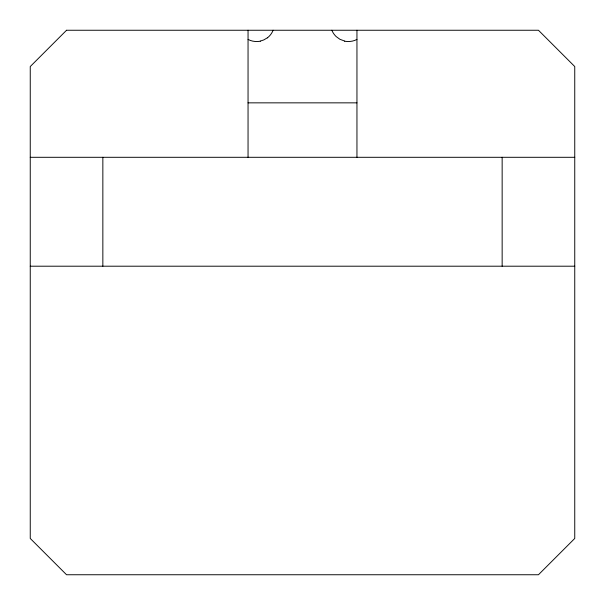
<?xml version="1.0" encoding="UTF-8"?>
<svg xmlns="http://www.w3.org/2000/svg" width="605" height="605" viewBox="0 0 605 605"><rect width="100%" height="100%" fill="white"/><g stroke="black" fill="none" stroke-linecap="round" stroke-linejoin="round"><path stroke-width="0.91" d="M267.38 37.805L263.788 39.93L260.286 41.079M248.05 102.85L356.95 102.85M30.25 157.3L574.75 157.3M30.25 266.2L574.75 266.2M344.714 41.079L339.934 39.302L336.153 36.557A27.959 19.768 0 0 1 331.858 30.242M502.15 157.3L502.15 266.2M356.95 30.25L356.95 157.3M248.05 30.25L248.05 157.3M102.85 157.3L102.85 266.2M356.912 39.431A13.983 9.884 0 0 1 344.661 41.216M260.339 41.216A13.983 9.884 0 0 1 248.088 39.431M273.089 30.235A26.779 18.936 0 0 1 267.455 37.85M66.55 30.25L30.25 66.55L30.25 538.45L66.55 574.75L538.45 574.75L574.75 538.45L574.75 66.55L538.45 30.25L66.55 30.25"/></g></svg>
